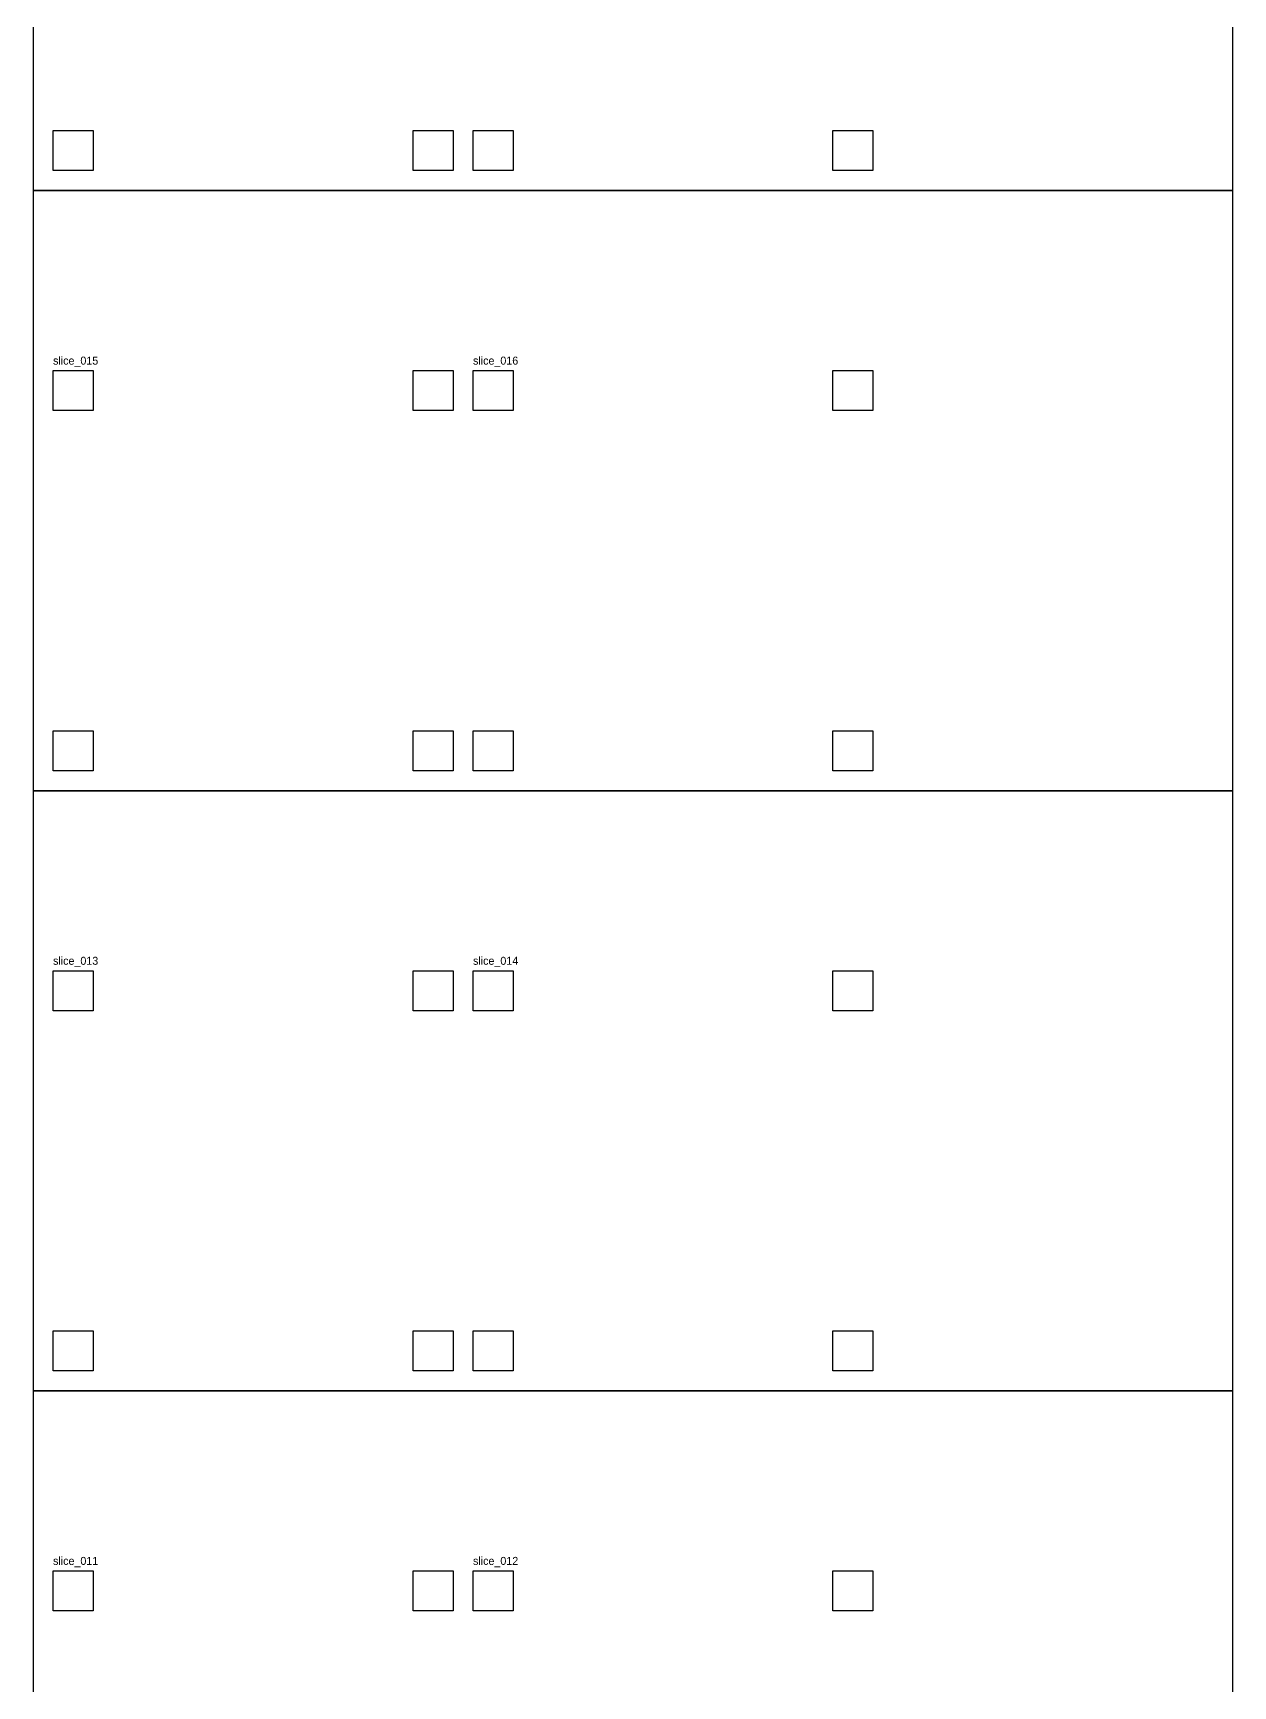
# Model space of a CAD drawing. Header units: metres. Extents: x 0 to 600, y 0 to 6600.
# Drawn here: x 0 to 600, y 1652 to 2479 of the extents above; entities that cross this region are included whole.
import ezdxf

# ---------------------------------------------------------------- set-up
doc = ezdxf.new("R2010")
doc.units = ezdxf.units.M

msp = doc.modelspace()

# ---------------------------------------------------------------- linework, layer by layer
at = {"layer": 'sheet_boundary_6'}
for p, q in [((600, 1800), (0, 1800)), ((0, 1800), (0, 1500)), ((600, 1500), (600, 1800))]:
    msp.add_line(p, q, dxfattribs=at)
at = {"layer": 'sheet_boundary_7'}
for p, q in [((600, 2100), (0, 2100)), ((0, 2100), (0, 1800)), ((600, 1800), (600, 2100)), ((0, 1800), (600, 1800))]:
    msp.add_line(p, q, dxfattribs=at)
at = {"layer": 'sheet_boundary_8'}
for p, q in [((600, 2400), (0, 2400)), ((0, 2400), (0, 2100)), ((600, 2100), (600, 2400)), ((0, 2100), (600, 2100))]:
    msp.add_line(p, q, dxfattribs=at)
at = {"layer": 'sheet_boundary_9'}
for p, q in [((0, 2700), (0, 2400)), ((600, 2400), (600, 2700)), ((0, 2400), (600, 2400))]:
    msp.add_line(p, q, dxfattribs=at)
at = {"layer": 'slice_011'}
for p, q in [((10, 1690), (10, 1710)), ((10, 1710), (30, 1710)), ((30, 1710), (30, 1690)), ((190, 1690), (190, 1710)), ((190, 1710), (210, 1710)), ((210, 1710), (210, 1690)), ((30, 1690), (10, 1690)), ((210, 1690), (190, 1690))]:
    msp.add_line(p, q, dxfattribs=at)
at = {"layer": 'slice_012'}
for p, q in [((220, 1690), (220, 1710)), ((220, 1710), (240, 1710)), ((240, 1710), (240, 1690)), ((400, 1690), (400, 1710)), ((400, 1710), (420, 1710)), ((420, 1710), (420, 1690)), ((240, 1690), (220, 1690)), ((420, 1690), (400, 1690))]:
    msp.add_line(p, q, dxfattribs=at)
at = {"layer": 'slice_013'}
for p, q in [((10, 1990), (10, 2010)), ((10, 2010), (30, 2010)), ((30, 2010), (30, 1990)), ((190, 1990), (190, 2010)), ((190, 2010), (210, 2010)), ((210, 2010), (210, 1990)), ((30, 1990), (10, 1990)), ((210, 1990), (190, 1990)), ((10, 1810), (10, 1830)), ((10, 1830), (30, 1830)), ((30, 1830), (30, 1810)), ((190, 1810), (190, 1830)), ((190, 1830), (210, 1830)), ((210, 1830), (210, 1810)), ((30, 1810), (10, 1810)), ((210, 1810), (190, 1810))]:
    msp.add_line(p, q, dxfattribs=at)
at = {"layer": 'slice_014'}
for p, q in [((220, 1990), (220, 2010)), ((220, 2010), (240, 2010)), ((240, 2010), (240, 1990)), ((400, 1990), (400, 2010)), ((400, 2010), (420, 2010)), ((420, 2010), (420, 1990)), ((240, 1990), (220, 1990)), ((420, 1990), (400, 1990)), ((220, 1810), (220, 1830)), ((220, 1830), (240, 1830)), ((240, 1830), (240, 1810)), ((400, 1810), (400, 1830)), ((400, 1830), (420, 1830)), ((420, 1830), (420, 1810)), ((240, 1810), (220, 1810)), ((420, 1810), (400, 1810))]:
    msp.add_line(p, q, dxfattribs=at)
at = {"layer": 'slice_015'}
for p, q in [((10, 2290), (10, 2310)), ((10, 2310), (30, 2310)), ((30, 2310), (30, 2290)), ((190, 2290), (190, 2310)), ((190, 2310), (210, 2310)), ((210, 2310), (210, 2290)), ((30, 2290), (10, 2290)), ((210, 2290), (190, 2290)), ((10, 2110), (10, 2130)), ((10, 2130), (30, 2130)), ((30, 2130), (30, 2110)), ((190, 2110), (190, 2130)), ((190, 2130), (210, 2130)), ((210, 2130), (210, 2110)), ((30, 2110), (10, 2110)), ((210, 2110), (190, 2110))]:
    msp.add_line(p, q, dxfattribs=at)
at = {"layer": 'slice_016'}
for p, q in [((220, 2290), (220, 2310)), ((220, 2310), (240, 2310)), ((240, 2310), (240, 2290)), ((400, 2290), (400, 2310)), ((400, 2310), (420, 2310)), ((420, 2310), (420, 2290)), ((240, 2290), (220, 2290)), ((420, 2290), (400, 2290)), ((220, 2110), (220, 2130)), ((220, 2130), (240, 2130)), ((240, 2130), (240, 2110)), ((400, 2110), (400, 2130)), ((400, 2130), (420, 2130)), ((420, 2130), (420, 2110)), ((240, 2110), (220, 2110)), ((420, 2110), (400, 2110))]:
    msp.add_line(p, q, dxfattribs=at)
at = {"layer": 'slice_017'}
for p, q in [((10, 2410), (10, 2430)), ((10, 2430), (30, 2430)), ((30, 2430), (30, 2410)), ((190, 2410), (190, 2430)), ((190, 2430), (210, 2430)), ((210, 2430), (210, 2410)), ((30, 2410), (10, 2410)), ((210, 2410), (190, 2410))]:
    msp.add_line(p, q, dxfattribs=at)
at = {"layer": 'slice_018'}
for p, q in [((220, 2410), (220, 2430)), ((220, 2430), (240, 2430)), ((240, 2430), (240, 2410)), ((400, 2410), (400, 2430)), ((400, 2430), (420, 2430)), ((420, 2430), (420, 2410)), ((240, 2410), (220, 2410)), ((420, 2410), (400, 2410))]:
    msp.add_line(p, q, dxfattribs=at)

# ---------------------------------------------------------------- texts
at = {"layer": 'slice_011'}
msp.add_text('slice_011', height=4, dxfattribs=at).set_placement((10, 1713))
at = {"layer": 'slice_012'}
msp.add_text('slice_012', height=4, dxfattribs=at).set_placement((220, 1713))
at = {"layer": 'slice_013'}
msp.add_text('slice_013', height=4, dxfattribs=at).set_placement((10, 2013))
at = {"layer": 'slice_014'}
msp.add_text('slice_014', height=4, dxfattribs=at).set_placement((220, 2013))
at = {"layer": 'slice_015'}
msp.add_text('slice_015', height=4, dxfattribs=at).set_placement((10, 2313))
at = {"layer": 'slice_016'}
msp.add_text('slice_016', height=4, dxfattribs=at).set_placement((220, 2313))

doc.saveas('drawing.dxf')
